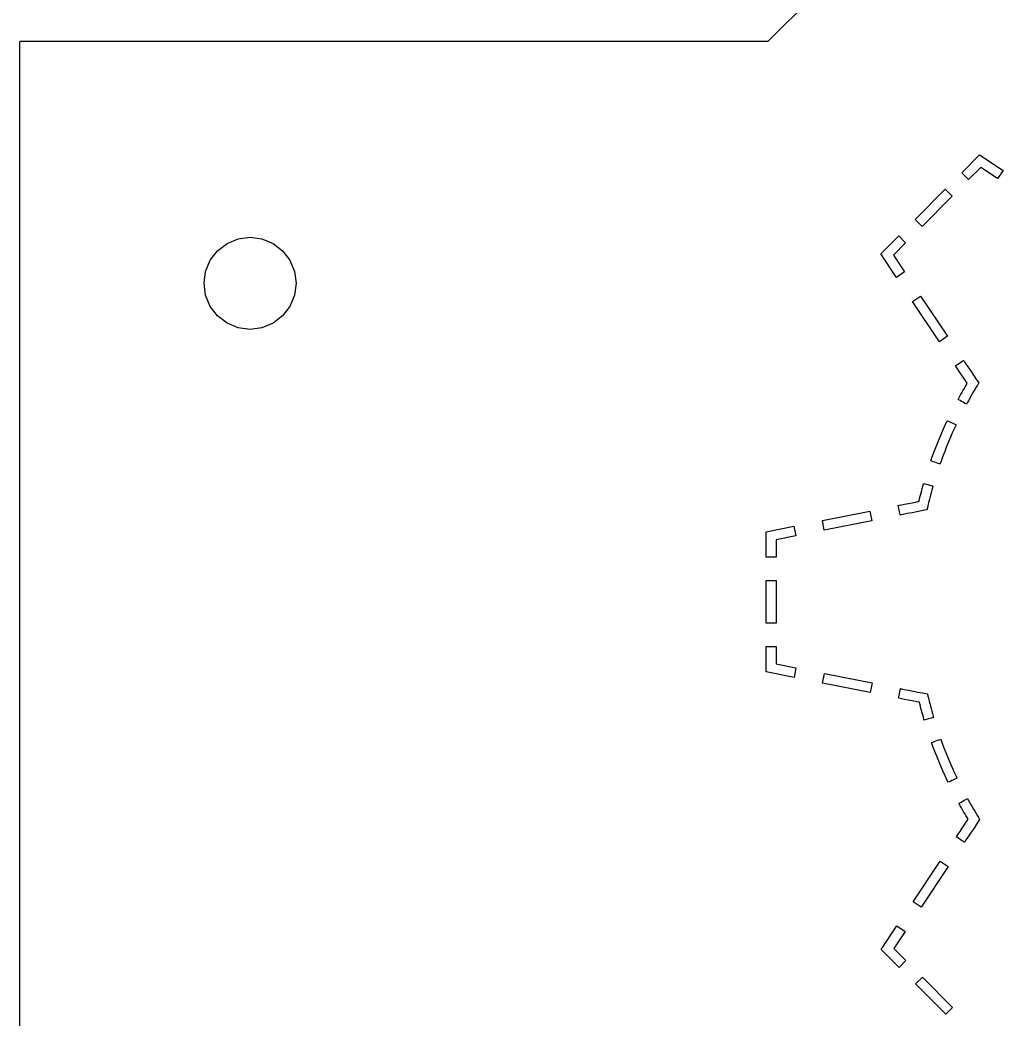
# Model space of a CAD drawing. Header units: metres. Extents: x 1612 to 2178, y 1755 to 2101.
# Drawn here: x 1611.79 to 1654.51, y 2015.61 to 2059.06 of the extents above; entities that cross this region are included whole.
import ezdxf

# ---------------------------------------------------------------- set-up
doc = ezdxf.new("R2010")
doc.units = ezdxf.units.M

msp = doc.modelspace()

# ---------------------------------------------------------------- linework, layer by layer
at = {"layer": 'COMPONENT0'}
for p, q in [((1652.718, 2052.423, 0), (1653.497, 2053.203, 0)), ((1653.497, 2053.203, 0), (1654.512, 2052.522, 0)), ((1653.018, 2052.124, 0), (1652.718, 2052.423, 0)), ((1653.55, 2052.658, 0), (1653.018, 2052.124, 0)), ((1654.276, 2052.17, 0), (1653.55, 2052.658, 0)), ((1654.512, 2052.522, 0), (1654.276, 2052.17, 0)), ((1650.693, 2050.393, 0), (1652.005, 2051.707, 0)), ((1652.005, 2051.707, 0), (1652.304, 2051.409, 0)), ((1652.304, 2051.409, 0), (1650.993, 2050.094, 0)), ((1650.993, 2050.094, 0), (1650.693, 2050.393, 0)), ((1649.202, 2048.898, 0), (1649.98, 2049.678, 0)), ((1650.28, 2049.379, 0), (1649.747, 2048.844, 0)), ((1649.98, 2049.678, 0), (1650.28, 2049.379, 0)), ((1649.883, 2047.878, 0), (1649.202, 2048.898, 0)), ((1649.747, 2048.844, 0), (1650.235, 2048.113, 0)), ((1650.235, 2048.113, 0), (1649.883, 2047.878, 0)), ((1650.581, 2046.832, 0), (1650.933, 2047.067, 0)), ((1651.749, 2045.082, 0), (1650.581, 2046.832, 0)), ((1650.933, 2047.067, 0), (1652.102, 2045.317, 0)), ((1652.102, 2045.317, 0), (1651.749, 2045.082, 0)), ((1652.462, 2044.046, 0), (1652.501, 2044.072, 0)), ((1652.501, 2044.072, 0), (1652.556, 2044.109, 0)), ((1652.556, 2044.109, 0), (1652.62, 2044.151, 0)), ((1652.62, 2044.151, 0), (1652.684, 2044.194, 0)), ((1652.684, 2044.194, 0), (1652.74, 2044.232, 0)), ((1652.74, 2044.232, 0), (1652.781, 2044.259, 0)), ((1652.781, 2044.259, 0), (1652.8, 2044.271, 0)), ((1652.8, 2044.271, 0), (1652.821, 2044.24, 0)), ((1652.821, 2044.24, 0), (1652.889, 2044.138, 0)), ((1652.889, 2044.138, 0), (1652.989, 2043.988, 0)), ((1652.448, 2044.036, 0), (1652.462, 2044.046, 0)), ((1652.464, 2044.012, 0), (1652.448, 2044.036, 0)), ((1652.517, 2043.933, 0), (1652.464, 2044.012, 0)), ((1652.594, 2043.817, 0), (1652.517, 2043.933, 0)), ((1652.685, 2043.681, 0), (1652.594, 2043.817, 0)), ((1652.778, 2043.542, 0), (1652.685, 2043.681, 0)), ((1652.989, 2043.988, 0), (1653.107, 2043.812, 0)), ((1653.107, 2043.812, 0), (1653.227, 2043.631, 0)), ((1652.862, 2043.417, 0), (1652.778, 2043.542, 0)), ((1652.925, 2043.322, 0), (1652.862, 2043.417, 0)), ((1652.868, 2043.124, 0), (1652.919, 2043.209, 0)), ((1652.919, 2043.209, 0), (1652.956, 2043.276, 0)), ((1652.956, 2043.276, 0), (1652.925, 2043.322, 0)), ((1653.227, 2043.631, 0), (1653.336, 2043.469, 0)), ((1653.336, 2043.469, 0), (1653.417, 2043.347, 0)), ((1653.415, 2043.212, 0), (1653.403, 2043.192, 0)), ((1653.428, 2043.233, 0), (1653.415, 2043.212, 0)), ((1653.417, 2043.347, 0), (1653.457, 2043.287, 0)), ((1653.44, 2043.253, 0), (1653.428, 2043.233, 0)), ((1653.451, 2043.27, 0), (1653.44, 2043.253, 0)), ((1653.458, 2043.281, 0), (1653.451, 2043.27, 0)), ((1653.457, 2043.287, 0), (1653.458, 2043.281, 0)), ((1652.622, 2042.692, 0), (1652.67, 2042.778, 0)), ((1652.67, 2042.778, 0), (1652.719, 2042.865, 0)), ((1652.719, 2042.865, 0), (1652.768, 2042.952, 0)), ((1652.768, 2042.952, 0), (1652.818, 2043.038, 0)), ((1652.818, 2043.038, 0), (1652.868, 2043.124, 0)), ((1653.178, 2042.815, 0), (1653.121, 2042.717, 0)), ((1653.235, 2042.913, 0), (1653.178, 2042.815, 0)), ((1653.293, 2043.011, 0), (1653.235, 2042.913, 0)), ((1653.352, 2043.108, 0), (1653.293, 2043.011, 0)), ((1653.389, 2043.169, 0), (1653.352, 2043.108, 0)), ((1653.394, 2043.177, 0), (1653.389, 2043.169, 0)), ((1653.403, 2043.192, 0), (1653.394, 2043.177, 0)), ((1652.562, 2042.569, 0), (1652.574, 2042.605, 0)), ((1652.595, 2042.551, 0), (1652.562, 2042.569, 0)), ((1652.574, 2042.605, 0), (1652.622, 2042.692, 0)), ((1652.648, 2042.522, 0), (1652.595, 2042.551, 0)), ((1652.712, 2042.487, 0), (1652.648, 2042.522, 0)), ((1652.781, 2042.45, 0), (1652.712, 2042.487, 0)), ((1652.844, 2042.416, 0), (1652.781, 2042.45, 0)), ((1652.895, 2042.388, 0), (1652.844, 2042.416, 0)), ((1652.924, 2042.372, 0), (1652.895, 2042.388, 0)), ((1652.955, 2042.42, 0), (1652.924, 2042.372, 0)), ((1653.01, 2042.519, 0), (1652.955, 2042.42, 0)), ((1653.065, 2042.618, 0), (1653.01, 2042.519, 0)), ((1653.121, 2042.717, 0), (1653.065, 2042.618, 0)), ((1651.975, 2041.403, 0), (1652.071, 2041.611, 0)), ((1652.071, 2041.611, 0), (1652.101, 2041.648, 0)), ((1652.101, 2041.648, 0), (1652.138, 2041.631, 0)), ((1652.138, 2041.631, 0), (1652.194, 2041.604, 0)), ((1652.194, 2041.604, 0), (1652.261, 2041.573, 0)), ((1652.261, 2041.573, 0), (1652.331, 2041.54, 0)), ((1652.331, 2041.54, 0), (1652.395, 2041.51, 0)), ((1652.395, 2041.51, 0), (1652.444, 2041.486, 0)), ((1652.471, 2041.474, 0), (1652.417, 2041.351, 0)), ((1652.444, 2041.486, 0), (1652.471, 2041.474, 0)), ((1651.791, 2040.981, 0), (1651.882, 2041.193, 0)), ((1651.882, 2041.193, 0), (1651.975, 2041.403, 0)), ((1652.324, 2041.147, 0), (1652.234, 2040.941, 0)), ((1652.417, 2041.351, 0), (1652.324, 2041.147, 0)), ((1651.617, 2040.554, 0), (1651.703, 2040.769, 0)), ((1651.703, 2040.769, 0), (1651.791, 2040.981, 0)), ((1652.146, 2040.734, 0), (1652.061, 2040.525, 0)), ((1652.234, 2040.941, 0), (1652.146, 2040.734, 0)), ((1651.454, 2040.124, 0), (1651.534, 2040.339, 0)), ((1651.534, 2040.339, 0), (1651.617, 2040.554, 0)), ((1651.978, 2040.316, 0), (1651.898, 2040.105, 0)), ((1652.061, 2040.525, 0), (1651.978, 2040.316, 0)), ((1651.376, 2039.907, 0), (1651.454, 2040.124, 0)), ((1651.387, 2039.903, 0), (1651.376, 2039.907, 0)), ((1651.426, 2039.89, 0), (1651.387, 2039.903, 0)), ((1651.484, 2039.869, 0), (1651.426, 2039.89, 0)), ((1651.554, 2039.845, 0), (1651.484, 2039.869, 0)), ((1651.627, 2039.82, 0), (1651.554, 2039.845, 0)), ((1651.693, 2039.796, 0), (1651.627, 2039.82, 0)), ((1651.745, 2039.778, 0), (1651.693, 2039.796, 0)), ((1651.773, 2039.768, 0), (1651.745, 2039.778, 0)), ((1651.821, 2039.894, 0), (1651.773, 2039.768, 0)), ((1651.898, 2040.105, 0), (1651.821, 2039.894, 0)), ((1651.03, 2038.806, 0), (1651.057, 2038.902, 0)), ((1651.057, 2038.902, 0), (1651.073, 2038.923, 0)), ((1651.073, 2038.923, 0), (1651.112, 2038.912, 0)), ((1651.112, 2038.912, 0), (1651.172, 2038.894, 0)), ((1651.172, 2038.894, 0), (1651.243, 2038.874, 0)), ((1651.243, 2038.874, 0), (1651.318, 2038.852, 0)), ((1650.902, 2038.326, 0), (1650.926, 2038.422, 0)), ((1650.926, 2038.422, 0), (1650.951, 2038.519, 0)), ((1650.951, 2038.519, 0), (1650.977, 2038.615, 0)), ((1650.977, 2038.615, 0), (1651.003, 2038.711, 0)), ((1651.003, 2038.711, 0), (1651.03, 2038.806, 0)), ((1651.318, 2038.852, 0), (1651.386, 2038.833, 0)), ((1651.39, 2038.521, 0), (1651.361, 2038.412, 0)), ((1651.386, 2038.833, 0), (1651.439, 2038.817, 0)), ((1651.42, 2038.631, 0), (1651.39, 2038.521, 0)), ((1651.451, 2038.74, 0), (1651.42, 2038.631, 0)), ((1651.439, 2038.817, 0), (1651.468, 2038.809, 0)), ((1651.468, 2038.809, 0), (1651.451, 2038.74, 0)), ((1649.996, 2037.975, 0), (1650.095, 2037.994, 0)), ((1650.095, 2037.994, 0), (1650.236, 2038.022, 0)), ((1650.236, 2038.022, 0), (1650.398, 2038.054, 0)), ((1650.398, 2038.054, 0), (1650.561, 2038.087, 0)), ((1650.561, 2038.087, 0), (1650.705, 2038.116, 0)), ((1650.705, 2038.116, 0), (1650.81, 2038.136, 0)), ((1650.81, 2038.136, 0), (1650.857, 2038.146, 0)), ((1650.857, 2038.146, 0), (1650.878, 2038.23, 0)), ((1650.878, 2038.23, 0), (1650.902, 2038.326, 0)), ((1651.277, 2038.081, 0), (1651.251, 2037.971, 0)), ((1651.305, 2038.191, 0), (1651.277, 2038.081, 0)), ((1651.332, 2038.302, 0), (1651.305, 2038.191, 0)), ((1651.361, 2038.412, 0), (1651.332, 2038.302, 0)), ((1646.661, 2037.312, 0), (1648.725, 2037.722, 0)), ((1648.725, 2037.722, 0), (1648.808, 2037.307, 0)), ((1649.959, 2037.967, 0), (1649.996, 2037.975, 0)), ((1649.961, 2037.954, 0), (1649.959, 2037.967, 0)), ((1649.97, 2037.911, 0), (1649.961, 2037.954, 0)), ((1649.982, 2037.848, 0), (1649.97, 2037.911, 0)), ((1649.997, 2037.774, 0), (1649.982, 2037.848, 0)), ((1650.012, 2037.698, 0), (1649.997, 2037.774, 0)), ((1650.026, 2037.63, 0), (1650.012, 2037.698, 0)), ((1650.036, 2037.578, 0), (1650.026, 2037.63, 0)), ((1650.041, 2037.553, 0), (1650.036, 2037.578, 0)), ((1650.069, 2037.558, 0), (1650.041, 2037.553, 0)), ((1650.18, 2037.58, 0), (1650.069, 2037.558, 0)), ((1650.352, 2037.614, 0), (1650.18, 2037.58, 0)), ((1650.557, 2037.654, 0), (1650.352, 2037.614, 0)), ((1650.771, 2037.697, 0), (1650.557, 2037.654, 0)), ((1650.967, 2037.736, 0), (1650.771, 2037.697, 0)), ((1651.118, 2037.766, 0), (1650.967, 2037.736, 0)), ((1651.2, 2037.782, 0), (1651.118, 2037.766, 0)), ((1651.208, 2037.786, 0), (1651.2, 2037.782, 0)), ((1651.21, 2037.797, 0), (1651.208, 2037.786, 0)), ((1651.215, 2037.816, 0), (1651.21, 2037.797, 0)), ((1651.22, 2037.839, 0), (1651.215, 2037.816, 0)), ((1651.226, 2037.864, 0), (1651.22, 2037.839, 0)), ((1651.231, 2037.887, 0), (1651.226, 2037.864, 0)), ((1651.235, 2037.905, 0), (1651.231, 2037.887, 0)), ((1651.238, 2037.915, 0), (1651.235, 2037.905, 0)), ((1651.251, 2037.971, 0), (1651.238, 2037.915, 0)), ((1646.744, 2036.897, 0), (1646.661, 2037.312, 0)), ((1648.808, 2037.307, 0), (1646.744, 2036.897, 0)), ((1644.226, 2036.828, 0), (1645.428, 2037.067, 0)), ((1644.226, 2035.725, 0), (1644.226, 2036.828, 0)), ((1645.428, 2037.067, 0), (1645.511, 2036.652, 0)), ((1645.511, 2036.652, 0), (1644.649, 2036.481, 0)), ((1644.649, 2036.481, 0), (1644.649, 2035.725, 0)), ((1644.649, 2035.725, 0), (1644.226, 2035.725, 0)), ((1644.226, 2032.854, 0), (1644.226, 2034.713, 0)), ((1644.226, 2034.713, 0), (1644.649, 2034.713, 0)), ((1644.649, 2034.713, 0), (1644.649, 2032.854, 0)), ((1644.649, 2032.854, 0), (1644.226, 2032.854, 0)), ((1644.226, 2030.739, 0), (1644.226, 2031.842, 0)), ((1644.226, 2031.842, 0), (1644.649, 2031.842, 0)), ((1644.649, 2031.842, 0), (1644.649, 2031.086, 0)), ((1644.649, 2031.086, 0), (1645.513, 2030.915, 0)), ((1645.431, 2030.499, 0), (1644.226, 2030.739, 0)), ((1645.513, 2030.915, 0), (1645.431, 2030.499, 0)), ((1646.669, 2030.253, 0), (1646.752, 2030.669, 0)), ((1646.752, 2030.669, 0), (1648.821, 2030.257, 0)), ((1648.738, 2029.842, 0), (1646.669, 2030.253, 0)), ((1648.821, 2030.257, 0), (1648.738, 2029.842, 0)), ((1650.002, 2029.724, 0), (1650.017, 2029.799, 0)), ((1650.017, 2029.799, 0), (1650.032, 2029.874, 0)), ((1650.032, 2029.874, 0), (1650.046, 2029.941, 0)), ((1650.046, 2029.941, 0), (1650.055, 2029.99, 0)), ((1650.055, 2029.99, 0), (1650.059, 2030.011, 0)), ((1650.059, 2030.011, 0), (1650.097, 2030.004, 0)), ((1650.097, 2030.004, 0), (1650.217, 2029.98, 0)), ((1650.217, 2029.98, 0), (1650.395, 2029.945, 0)), ((1650.395, 2029.945, 0), (1650.603, 2029.903, 0)), ((1650.603, 2029.903, 0), (1650.816, 2029.861, 0)), ((1650.816, 2029.861, 0), (1651.008, 2029.823, 0)), ((1651.008, 2029.823, 0), (1651.153, 2029.794, 0)), ((1651.153, 2029.794, 0), (1651.224, 2029.78, 0)), ((1651.224, 2029.78, 0), (1651.228, 2029.776, 0)), ((1651.228, 2029.776, 0), (1651.231, 2029.764, 0)), ((1651.231, 2029.764, 0), (1651.236, 2029.744, 0)), ((1651.236, 2029.744, 0), (1651.241, 2029.721, 0)), ((1649.977, 2029.596, 0), (1649.98, 2029.613, 0)), ((1650.006, 2029.59, 0), (1649.977, 2029.596, 0)), ((1649.98, 2029.613, 0), (1649.99, 2029.659, 0)), ((1649.99, 2029.659, 0), (1650.002, 2029.724, 0)), ((1650.099, 2029.572, 0), (1650.006, 2029.59, 0)), ((1650.236, 2029.545, 0), (1650.099, 2029.572, 0)), ((1650.397, 2029.513, 0), (1650.236, 2029.545, 0)), ((1650.562, 2029.48, 0), (1650.397, 2029.513, 0)), ((1650.71, 2029.451, 0), (1650.562, 2029.48, 0)), ((1650.822, 2029.428, 0), (1650.71, 2029.451, 0)), ((1650.877, 2029.417, 0), (1650.822, 2029.428, 0)), ((1650.897, 2029.345, 0), (1650.877, 2029.417, 0)), ((1650.921, 2029.249, 0), (1650.897, 2029.345, 0)), ((1651.241, 2029.721, 0), (1651.247, 2029.697, 0)), ((1651.247, 2029.697, 0), (1651.252, 2029.675, 0)), ((1651.252, 2029.675, 0), (1651.256, 2029.657, 0)), ((1651.256, 2029.657, 0), (1651.258, 2029.648, 0)), ((1651.258, 2029.648, 0), (1651.275, 2029.579, 0)), ((1651.275, 2029.579, 0), (1651.302, 2029.469, 0)), ((1651.302, 2029.469, 0), (1651.33, 2029.36, 0)), ((1651.33, 2029.36, 0), (1651.358, 2029.25, 0)), ((1650.946, 2029.153, 0), (1650.921, 2029.249, 0)), ((1650.972, 2029.058, 0), (1650.946, 2029.153, 0)), ((1650.998, 2028.962, 0), (1650.972, 2029.058, 0)), ((1651.024, 2028.867, 0), (1650.998, 2028.962, 0)), ((1651.051, 2028.772, 0), (1651.024, 2028.867, 0)), ((1651.358, 2029.25, 0), (1651.388, 2029.141, 0)), ((1651.388, 2029.141, 0), (1651.417, 2029.032, 0)), ((1651.417, 2029.032, 0), (1651.448, 2028.924, 0)), ((1651.448, 2028.924, 0), (1651.479, 2028.815, 0)), ((1651.078, 2028.677, 0), (1651.051, 2028.772, 0)), ((1651.096, 2028.644, 0), (1651.078, 2028.677, 0)), ((1651.131, 2028.654, 0), (1651.096, 2028.644, 0)), ((1651.189, 2028.671, 0), (1651.131, 2028.654, 0)), ((1651.259, 2028.692, 0), (1651.189, 2028.671, 0)), ((1651.334, 2028.714, 0), (1651.259, 2028.692, 0)), ((1651.403, 2028.734, 0), (1651.334, 2028.714, 0)), ((1651.459, 2028.751, 0), (1651.403, 2028.734, 0)), ((1651.49, 2028.76, 0), (1651.459, 2028.751, 0)), ((1651.479, 2028.815, 0), (1651.49, 2028.76, 0)), ((1651.405, 2027.671, 0), (1651.422, 2027.676, 0)), ((1651.468, 2027.499, 0), (1651.405, 2027.671, 0)), ((1651.422, 2027.676, 0), (1651.465, 2027.692, 0)), ((1651.465, 2027.692, 0), (1651.527, 2027.714, 0)), ((1651.527, 2027.714, 0), (1651.598, 2027.739, 0)), ((1651.598, 2027.739, 0), (1651.669, 2027.765, 0)), ((1651.669, 2027.765, 0), (1651.733, 2027.788, 0)), ((1651.733, 2027.788, 0), (1651.781, 2027.805, 0)), ((1651.781, 2027.805, 0), (1651.803, 2027.813, 0)), ((1651.803, 2027.813, 0), (1651.865, 2027.646, 0)), ((1651.865, 2027.646, 0), (1651.944, 2027.437, 0)), ((1651.548, 2027.285, 0), (1651.468, 2027.499, 0)), ((1651.632, 2027.072, 0), (1651.548, 2027.285, 0)), ((1651.944, 2027.437, 0), (1652.025, 2027.229, 0)), ((1652.025, 2027.229, 0), (1652.109, 2027.021, 0)), ((1651.718, 2026.859, 0), (1651.632, 2027.072, 0)), ((1651.807, 2026.648, 0), (1651.718, 2026.859, 0)), ((1652.109, 2027.021, 0), (1652.196, 2026.814, 0)), ((1652.196, 2026.814, 0), (1652.286, 2026.609, 0)), ((1651.898, 2026.437, 0), (1651.807, 2026.648, 0)), ((1651.993, 2026.228, 0), (1651.898, 2026.437, 0)), ((1652.286, 2026.609, 0), (1652.377, 2026.405, 0)), ((1652.377, 2026.405, 0), (1652.472, 2026.202, 0)), ((1652.089, 2026.021, 0), (1651.993, 2026.228, 0)), ((1652.134, 2025.941, 0), (1652.089, 2026.021, 0)), ((1652.166, 2025.956, 0), (1652.134, 2025.941, 0)), ((1652.219, 2025.982, 0), (1652.166, 2025.956, 0)), ((1652.285, 2026.013, 0), (1652.219, 2025.982, 0)), ((1652.354, 2026.046, 0), (1652.285, 2026.013, 0)), ((1652.419, 2026.078, 0), (1652.354, 2026.046, 0)), ((1652.472, 2026.103, 0), (1652.419, 2026.078, 0)), ((1652.472, 2026.202, 0), (1652.504, 2026.118, 0)), ((1652.504, 2026.118, 0), (1652.472, 2026.103, 0)), ((1652.604, 2025.035, 0), (1652.64, 2025.054, 0)), ((1652.607, 2025.008, 0), (1652.604, 2025.035, 0)), ((1652.655, 2024.923, 0), (1652.607, 2025.008, 0)), ((1652.64, 2025.054, 0), (1652.694, 2025.084, 0)), ((1652.694, 2025.084, 0), (1652.76, 2025.12, 0)), ((1652.76, 2025.12, 0), (1652.828, 2025.158, 0)), ((1652.828, 2025.158, 0), (1652.89, 2025.192, 0)), ((1652.89, 2025.192, 0), (1652.938, 2025.218, 0)), ((1652.938, 2025.218, 0), (1652.964, 2025.233, 0)), ((1652.964, 2025.233, 0), (1653, 2025.173, 0)), ((1653, 2025.173, 0), (1653.055, 2025.074, 0)), ((1653.055, 2025.074, 0), (1653.111, 2024.976, 0)), ((1653.111, 2024.976, 0), (1653.167, 2024.878, 0)), ((1652.703, 2024.837, 0), (1652.655, 2024.923, 0)), ((1652.752, 2024.751, 0), (1652.703, 2024.837, 0)), ((1652.801, 2024.665, 0), (1652.752, 2024.751, 0)), ((1652.851, 2024.58, 0), (1652.801, 2024.665, 0)), ((1652.902, 2024.494, 0), (1652.851, 2024.58, 0)), ((1653.167, 2024.878, 0), (1653.224, 2024.781, 0)), ((1653.224, 2024.781, 0), (1653.282, 2024.683, 0)), ((1653.282, 2024.683, 0), (1653.34, 2024.586, 0)), ((1653.34, 2024.586, 0), (1653.399, 2024.49, 0)), ((1652.828, 2024.082, 0), (1652.911, 2024.205, 0)), ((1652.952, 2024.409, 0), (1652.902, 2024.494, 0)), ((1652.911, 2024.205, 0), (1652.971, 2024.295, 0)), ((1652.997, 2024.335, 0), (1652.952, 2024.409, 0)), ((1652.971, 2024.295, 0), (1652.997, 2024.335, 0)), ((1653.363, 2024.121, 0), (1653.252, 2023.954, 0)), ((1653.45, 2024.25, 0), (1653.363, 2024.121, 0)), ((1653.399, 2024.49, 0), (1653.429, 2024.44, 0)), ((1653.429, 2024.44, 0), (1653.435, 2024.431, 0)), ((1653.435, 2024.431, 0), (1653.445, 2024.415, 0)), ((1653.445, 2024.415, 0), (1653.457, 2024.396, 0)), ((1653.496, 2024.32, 0), (1653.45, 2024.25, 0)), ((1653.457, 2024.396, 0), (1653.47, 2024.374, 0)), ((1653.47, 2024.374, 0), (1653.483, 2024.354, 0)), ((1653.483, 2024.354, 0), (1653.493, 2024.338, 0)), ((1653.493, 2024.338, 0), (1653.499, 2024.328, 0)), ((1653.499, 2024.328, 0), (1653.496, 2024.32, 0)), ((1652.507, 2023.6, 0), (1652.563, 2023.685, 0)), ((1652.563, 2023.685, 0), (1652.643, 2023.805, 0)), ((1652.643, 2023.805, 0), (1652.735, 2023.943, 0)), ((1652.735, 2023.943, 0), (1652.828, 2024.082, 0)), ((1653.131, 2023.772, 0), (1653.014, 2023.597, 0)), ((1653.252, 2023.954, 0), (1653.131, 2023.772, 0)), ((1652.485, 2023.568, 0), (1652.507, 2023.6, 0)), ((1652.497, 2023.561, 0), (1652.485, 2023.568, 0)), ((1652.533, 2023.536, 0), (1652.497, 2023.561, 0)), ((1652.586, 2023.501, 0), (1652.533, 2023.536, 0)), ((1652.649, 2023.459, 0), (1652.586, 2023.501, 0)), ((1652.713, 2023.416, 0), (1652.649, 2023.459, 0)), ((1652.771, 2023.377, 0), (1652.713, 2023.416, 0)), ((1652.815, 2023.348, 0), (1652.771, 2023.377, 0)), ((1652.836, 2023.334, 0), (1652.815, 2023.348, 0)), ((1652.853, 2023.357, 0), (1652.836, 2023.334, 0)), ((1652.916, 2023.451, 0), (1652.853, 2023.357, 0)), ((1653.014, 2023.597, 0), (1652.916, 2023.451, 0)), ((1650.606, 2020.754, 0), (1651.781, 2022.513, 0)), ((1651.781, 2022.513, 0), (1652.133, 2022.278, 0)), ((1652.133, 2022.278, 0), (1650.958, 2020.519, 0)), ((1650.958, 2020.519, 0), (1650.606, 2020.754, 0)), ((1649.218, 2018.675, 0), (1649.902, 2019.699, 0)), ((1650.254, 2019.464, 0), (1649.763, 2018.728, 0)), ((1649.902, 2019.699, 0), (1650.254, 2019.464, 0)), ((1649.996, 2017.895, 0), (1649.218, 2018.675, 0)), ((1649.763, 2018.728, 0), (1650.296, 2018.194, 0)), ((1650.296, 2018.194, 0), (1649.996, 2017.895, 0)), ((1650.71, 2017.179, 0), (1651.01, 2017.478, 0)), ((1652.021, 2015.864, 0), (1650.71, 2017.179, 0)), ((1651.01, 2017.478, 0), (1652.321, 2016.163, 0)), ((1652.321, 2016.163, 0), (1652.021, 2015.864, 0))]:
    msp.add_line(p, q, dxfattribs=at)
at = {"layer": 'Layer0'}
for p, q in [((1654.29, 2068.118, 0), (1644.29, 2058.119, 0)), ((1644.29, 2058.119, 0), (1611.79, 2058.119, 0)), ((1611.79, 1999.619, 0), (1611.79, 2058.119, 0)), ((1620.376, 2049.033, 0), (1620.79, 2049.351, 0)), ((1620.79, 2049.351, 0), (1621.272, 2049.551, 0)), ((1621.272, 2049.551, 0), (1621.79, 2049.619, 0)), ((1621.79, 2049.619, 0), (1622.307, 2049.551, 0)), ((1622.307, 2049.551, 0), (1622.79, 2049.351, 0)), ((1622.79, 2049.351, 0), (1623.204, 2049.033, 0)), ((1620.058, 2048.619, 0), (1620.376, 2049.033, 0)), ((1623.204, 2049.033, 0), (1623.522, 2048.619, 0)), ((1619.858, 2048.136, 0), (1620.058, 2048.619, 0)), ((1623.522, 2048.619, 0), (1623.722, 2048.136, 0)), ((1619.79, 2047.619, 0), (1619.858, 2048.136, 0)), ((1623.722, 2048.136, 0), (1623.79, 2047.619, 0)), ((1619.858, 2047.101, 0), (1619.79, 2047.619, 0)), ((1623.79, 2047.619, 0), (1623.722, 2047.101, 0)), ((1620.058, 2046.619, 0), (1619.858, 2047.101, 0)), ((1623.722, 2047.101, 0), (1623.522, 2046.619, 0)), ((1620.376, 2046.205, 0), (1620.058, 2046.619, 0)), ((1623.522, 2046.619, 0), (1623.204, 2046.205, 0)), ((1620.79, 2045.887, 0), (1620.376, 2046.205, 0)), ((1621.272, 2045.687, 0), (1620.79, 2045.887, 0)), ((1622.79, 2045.887, 0), (1622.307, 2045.687, 0)), ((1623.204, 2046.205, 0), (1622.79, 2045.887, 0)), ((1621.79, 2045.619, 0), (1621.272, 2045.687, 0)), ((1622.307, 2045.687, 0), (1621.79, 2045.619, 0))]:
    msp.add_line(p, q, dxfattribs=at)

doc.saveas('drawing.dxf')
